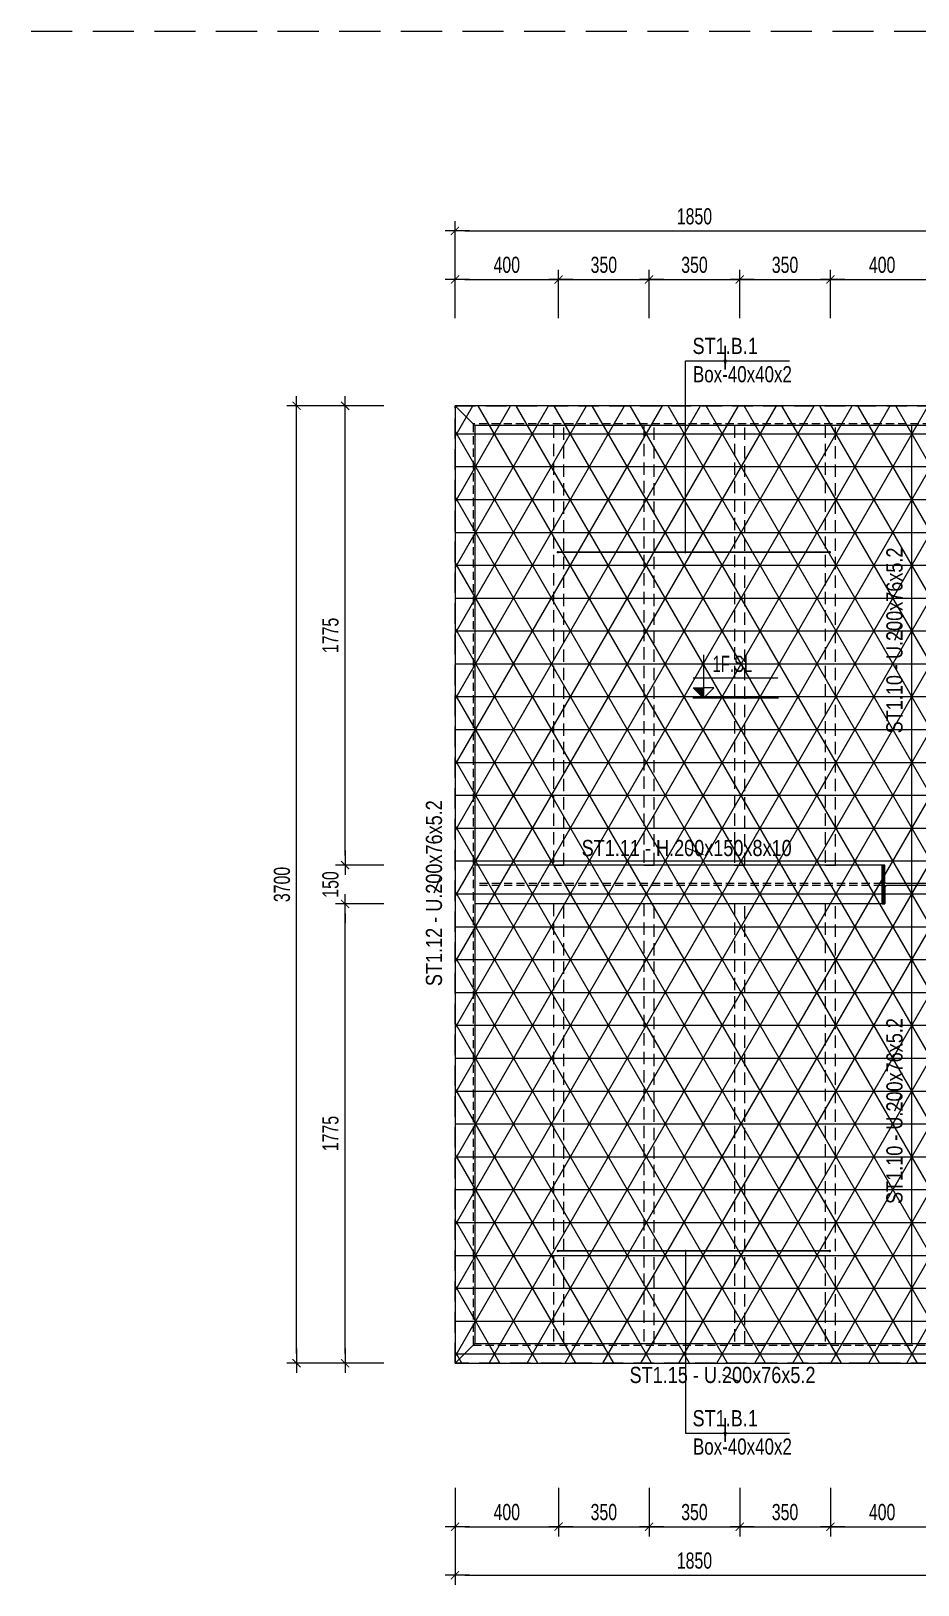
# Model space of a CAD drawing. Header units: millimetres. Extents: x 80771 to 163038, y -101774 to -59328.
# Drawn here: x 80771 to 84197, y -71657 to -65653 of the extents above; entities that cross this region are included whole.
import ezdxf
from ezdxf.enums import TextEntityAlignment as Align

# ---------------------------------------------------------------- set-up
doc = ezdxf.new("R2010")
doc.units = ezdxf.units.MM
doc.linetypes.add('HIDDEN2', pattern=[4.7625, 3.175, -1.5875])
for name, color, linetype, lineweight in [('$0$NDC_S_ANNO', 7, 'Continuous', 20), ('$0$NDC_S_DIM', 1, 'Continuous', 15), ('NDC_S-ANNO', 7, 'Continuous', 20), ('NDC_S-BEAM-NAME-VERT', 7, 'Continuous', 20), ('NDC_S-BEAM-STEL', 30, 'HIDDEN2', 18), ('NDC_S-COLS-STEL', 2, 'Continuous', 20), ('NDC_S-DIMS', 1, 'Continuous', 15), ('NDC_S-HIDN', 8, 'HIDDEN2', 13), ('NDC_S-TEXT-SYMB', 7, 'Continuous', 20), ('NDC_S-TEXT-VIE', 7, 'Continuous', 20), ('NDC_S_ANNO', 7, 'Continuous', 20), ('NDC_S_BEAM NAME', 7, 'Continuous', 9), ('NDC_S_CONTINUOUS', 3, 'Continuous', 20), ('NDC_S_DIM', 1, 'Continuous', 15), ('NDC_S_HATCH MATERIAL', 8, 'Continuous', 13), ('NDC_S_HIDDEN', 8, 'HIDDEN2', 13), ('NDC_S_TEXT SYMBOL', 7, 'Continuous', 20)]:
    doc.layers.add(name, color=color, linetype=linetype, lineweight=lineweight)
doc.styles.add('$0$ARIAL', font='arial.ttf', dxfattribs={"width": 0.8})
doc.styles.add('$0$NDC_DIM', font='', dxfattribs={"width": 0.75})
doc.styles.add('ARIAL', font='arial.ttf', dxfattribs={"width": 0.8})
doc.styles.add('NDC_ANNO', font='', dxfattribs={"width": 0.8})
doc.styles.add('NDC_ARIAL', font='arial.ttf', dxfattribs={"width": 0.85})
doc.styles.add('NDC_DIM', font='', dxfattribs={"width": 0.75})
doc.styles.get('$0$NDC_DIM').set_extended_font_data('Dotum')
doc.styles.get('NDC_ANNO').set_extended_font_data('Dotum')
doc.styles.get('NDC_DIM').set_extended_font_data('Dotum')
doc.dimstyles.new('$0$NDC_dim_iso', dxfattribs={"dimtxt": 2.5, "dimasz": 1, "dimexe": 1.5, "dimexo": 2.5, "dimgap": 1, "dimtad": 1, "dimdec": 0, "dimzin": 0, "dimdsep": 46, "dimtxsty": '$0$NDC_DIM', "dimblk": '$0$DIMMARK', "dimcen": 0.09, "dimdle": 1.2, "dimclrd": 1, "dimclre": 1, "dimclrt": 3, "dimadec": 0, "dimazin": 0, "dimtfac": 1, "dimtdec": 0, "dimtix": 1, "dimtofl": 0, "dimtmove": 0, "dimatfit": 3, "dimfxl": 8, "dimfxlon": 1, "dimtolj": 1, "dimtzin": 0, "dimarcsym": 0})
doc.dimstyles.new('NDC_dim_25', dxfattribs={"dimscale": 25, "dimtxt": 2.5, "dimasz": 1.5, "dimexe": 1.5, "dimexo": 2.5, "dimgap": 1, "dimtad": 1, "dimdec": 0, "dimrnd": 0.001, "dimzin": 0, "dimdsep": 46, "dimtxsty": 'NDC_DIM', "dimblk": 'DIMMARK', "dimcen": 0, "dimdle": 1.2, "dimclrd": 256, "dimclre": 256, "dimclrt": 3, "dimadec": 0, "dimazin": 0, "dimtfac": 1, "dimtdec": 0, "dimtix": 1, "dimtofl": 0, "dimtmove": 2, "dimatfit": 3, "dimfxl": 6, "dimfxlon": 1, "dimtolj": 1, "dimtzin": 0, "dimlwd": -1, "dimlwe": -1, "dimarcsym": 0})
doc.dimstyles.new('NDC_dim_iso', dxfattribs={"dimtxt": 2.5, "dimasz": 1.5, "dimexe": 1.5, "dimexo": 1.5, "dimgap": 1, "dimtad": 1, "dimdec": 0, "dimrnd": 0.001, "dimzin": 0, "dimdsep": 46, "dimtxsty": 'NDC_DIM', "dimblk": 'DIMMARK', "dimcen": 0, "dimdle": 1.2, "dimclrd": 256, "dimclre": 256, "dimclrt": 3, "dimadec": 0, "dimazin": 0, "dimtfac": 1, "dimtdec": 0, "dimtix": 1, "dimtofl": 0, "dimtmove": 2, "dimatfit": 3, "dimfxl": 6, "dimfxlon": 1, "dimtolj": 1, "dimtzin": 0, "dimlwd": -1, "dimlwe": -1, "dimarcsym": 0})

# ---------------------------------------------------------------- blocks, each defined once
blk = doc.blocks.new('*U99')
for p, q in [((0.65, 7.48), (-1.87, 7.48)), ((0.93, 7.2), (0.93, 0.67)), ((1.24, 7.2), (1.24, 0.67)), ((1.52, 7.48), (4.04, 7.48)), ((0.65, 0.39), (-1.87, 0.39)), ((1.52, 0.39), (4.04, 0.39))]:
    blk.add_line(p, q)
for points in [[(4.04, 7.48), (4.04, 7.87), (-1.87, 7.87), (-1.87, 7.48)], [(-1.87, 0.39), (-1.87, 0), (4.04, 0), (4.04, 0.39)]]:
    blk.add_lwpolyline(points)
for centre, start, end in [((0.65, 7.2), 360, 450), ((1.52, 7.2), 90, 180), ((0.65, 0.67), 270, 360), ((1.52, 0.67), 180, 270)]:
    blk.add_arc(centre, 0.276, start, end)
blk = doc.blocks.new('DIMMARK')
at = {"layer": 'NDC_S_DIM', "color": 1}
blk.add_line((-1.5, 0), (1, 0), dxfattribs=at)
at = {"layer": 'NDC_S_DIM', "color": 2, "const_width": 0.1}
blk.add_lwpolyline([(-0.42, -0.42), (0.42, 0.42)], dxfattribs=at)
blk = doc.blocks.new('*D588')
at = {"layer": 'Defpoints', "color": 0, "transparency": 16777216}
for p in [(82408.6, -70800.6), (84258.6, -70800.6), (84258.6, -71619.8)]:
    blk.add_point(p, dxfattribs=at)
at = {"layer": 'NDC_S_DIM', "transparency": 16777216}
for p, q in [((82408.6, -71469.8), (82408.6, -71657.3)), ((84258.6, -71469.8), (84258.6, -71657.3)), ((82446.1, -71619.8), (84221.1, -71619.8))]:
    blk.add_line(p, q, dxfattribs=at)
at = {"layer": 'NDC_S_DIM', "transparency": 16777216, "xscale": 37.5, "yscale": 37.5, "zscale": 37.5, "rotation": 180}
blk.add_blockref('DIMMARK', (82408.6, -71619.8), dxfattribs=at)
at = {"layer": 'NDC_S_DIM', "transparency": 16777216, "xscale": 37.5, "yscale": 37.5, "zscale": 37.5}
blk.add_blockref('DIMMARK', (84258.6, -71619.8), dxfattribs=at)
at = {"layer": 'NDC_S_DIM', "color": 3, "transparency": 16777216, "insert": (83333.6, -71563.6), "char_height": 62.5, "attachment_point": 5, "style": 'NDC_DIM'}
blk.add_mtext('\\A1;1850', dxfattribs=at)
blk = doc.blocks.new('*D591')
at = {"layer": 'Defpoints', "color": 0, "transparency": 16777216}
for p in [(82408.6, -70800.6), (82808.6, -70800.6), (82808.6, -71432.3)]:
    blk.add_point(p, dxfattribs=at)
at = {"layer": 'NDC_S_DIM', "transparency": 16777216}
for p, q in [((82408.6, -71282.3), (82408.6, -71469.8)), ((82808.6, -71282.3), (82808.6, -71469.8)), ((82446.1, -71432.3), (82771.1, -71432.3))]:
    blk.add_line(p, q, dxfattribs=at)
at = {"layer": 'NDC_S_DIM', "transparency": 16777216, "xscale": 37.5, "yscale": 37.5, "zscale": 37.5, "rotation": 180}
blk.add_blockref('DIMMARK', (82408.6, -71432.3), dxfattribs=at)
at = {"layer": 'NDC_S_DIM', "transparency": 16777216, "xscale": 37.5, "yscale": 37.5, "zscale": 37.5}
blk.add_blockref('DIMMARK', (82808.6, -71432.3), dxfattribs=at)
at = {"layer": 'NDC_S_DIM', "color": 3, "transparency": 16777216, "insert": (82608.6, -71376.1), "char_height": 62.5, "attachment_point": 5, "style": 'NDC_DIM'}
blk.add_mtext('\\A1;400', dxfattribs=at)
blk = doc.blocks.new('*D592')
at = {"layer": 'Defpoints', "color": 0, "transparency": 16777216}
for p in [(82808.6, -70800.6), (83158.6, -70800.6), (83158.6, -71432.3)]:
    blk.add_point(p, dxfattribs=at)
at = {"layer": 'NDC_S_DIM', "transparency": 16777216}
for p, q in [((82808.6, -71282.3), (82808.6, -71469.8)), ((83158.6, -71282.3), (83158.6, -71469.8)), ((82846.1, -71432.3), (83121.1, -71432.3))]:
    blk.add_line(p, q, dxfattribs=at)
at = {"layer": 'NDC_S_DIM', "transparency": 16777216, "xscale": 37.5, "yscale": 37.5, "zscale": 37.5, "rotation": 180}
blk.add_blockref('DIMMARK', (82808.6, -71432.3), dxfattribs=at)
at = {"layer": 'NDC_S_DIM', "transparency": 16777216, "xscale": 37.5, "yscale": 37.5, "zscale": 37.5}
blk.add_blockref('DIMMARK', (83158.6, -71432.3), dxfattribs=at)
at = {"layer": 'NDC_S_DIM', "color": 3, "transparency": 16777216, "insert": (82983.6, -71376.1), "char_height": 62.5, "attachment_point": 5, "style": 'NDC_DIM'}
blk.add_mtext('\\A1;350', dxfattribs=at)
blk = doc.blocks.new('*D593')
at = {"layer": 'Defpoints', "color": 0, "transparency": 16777216}
for p in [(83158.6, -70800.6), (83508.6, -70800.6), (83508.6, -71432.3)]:
    blk.add_point(p, dxfattribs=at)
at = {"layer": 'NDC_S_DIM', "transparency": 16777216}
for p, q in [((83158.6, -71282.3), (83158.6, -71469.8)), ((83508.6, -71282.3), (83508.6, -71469.8)), ((83196.1, -71432.3), (83471.1, -71432.3))]:
    blk.add_line(p, q, dxfattribs=at)
at = {"layer": 'NDC_S_DIM', "transparency": 16777216, "xscale": 37.5, "yscale": 37.5, "zscale": 37.5, "rotation": 180}
blk.add_blockref('DIMMARK', (83158.6, -71432.3), dxfattribs=at)
at = {"layer": 'NDC_S_DIM', "transparency": 16777216, "xscale": 37.5, "yscale": 37.5, "zscale": 37.5}
blk.add_blockref('DIMMARK', (83508.6, -71432.3), dxfattribs=at)
at = {"layer": 'NDC_S_DIM', "color": 3, "transparency": 16777216, "insert": (83333.6, -71376.1), "char_height": 62.5, "attachment_point": 5, "style": 'NDC_DIM'}
blk.add_mtext('\\A1;350', dxfattribs=at)
blk = doc.blocks.new('*D594')
at = {"layer": 'Defpoints', "color": 0, "transparency": 16777216}
for p in [(83508.6, -70800.6), (83858.6, -70800.6), (83858.6, -71432.3)]:
    blk.add_point(p, dxfattribs=at)
at = {"layer": 'NDC_S_DIM', "transparency": 16777216}
for p, q in [((83508.6, -71282.3), (83508.6, -71469.8)), ((83858.6, -71282.3), (83858.6, -71469.8)), ((83546.1, -71432.3), (83821.1, -71432.3))]:
    blk.add_line(p, q, dxfattribs=at)
at = {"layer": 'NDC_S_DIM', "transparency": 16777216, "xscale": 37.5, "yscale": 37.5, "zscale": 37.5, "rotation": 180}
blk.add_blockref('DIMMARK', (83508.6, -71432.3), dxfattribs=at)
at = {"layer": 'NDC_S_DIM', "transparency": 16777216, "xscale": 37.5, "yscale": 37.5, "zscale": 37.5}
blk.add_blockref('DIMMARK', (83858.6, -71432.3), dxfattribs=at)
at = {"layer": 'NDC_S_DIM', "color": 3, "transparency": 16777216, "insert": (83683.6, -71376.1), "char_height": 62.5, "attachment_point": 5, "style": 'NDC_DIM'}
blk.add_mtext('\\A1;350', dxfattribs=at)
blk = doc.blocks.new('*D595')
at = {"layer": 'Defpoints', "color": 0, "transparency": 16777216}
for p in [(83858.6, -70800.6), (84258.6, -70800.6), (84258.6, -71432.3)]:
    blk.add_point(p, dxfattribs=at)
at = {"layer": 'NDC_S_DIM', "transparency": 16777216}
for p, q in [((83858.6, -71282.3), (83858.6, -71469.8)), ((84258.6, -71282.3), (84258.6, -71469.8)), ((83896.1, -71432.3), (84221.1, -71432.3))]:
    blk.add_line(p, q, dxfattribs=at)
at = {"layer": 'NDC_S_DIM', "transparency": 16777216, "xscale": 37.5, "yscale": 37.5, "zscale": 37.5, "rotation": 180}
blk.add_blockref('DIMMARK', (83858.6, -71432.3), dxfattribs=at)
at = {"layer": 'NDC_S_DIM', "transparency": 16777216, "xscale": 37.5, "yscale": 37.5, "zscale": 37.5}
blk.add_blockref('DIMMARK', (84258.6, -71432.3), dxfattribs=at)
at = {"layer": 'NDC_S_DIM', "color": 3, "transparency": 16777216, "insert": (84058.6, -71376.1), "char_height": 62.5, "attachment_point": 5, "style": 'NDC_DIM'}
blk.add_mtext('\\A1;400', dxfattribs=at)
blk = doc.blocks.new('*D613')
at = {"layer": 'Defpoints', "color": 0, "transparency": 16777216}
for p in [(81984, -69025.6), (82408.6, -69025.6), (82408.6, -70800.6)]:
    blk.add_point(p, dxfattribs=at)
at = {"layer": 'NDC_S_DIM', "transparency": 16777216}
for p, q in [((82134, -69025.6), (81946.5, -69025.6)), ((81984, -70763.1), (81984, -69063.1)), ((82134, -70800.6), (81946.5, -70800.6))]:
    blk.add_line(p, q, dxfattribs=at)
at = {"layer": 'NDC_S_DIM', "transparency": 16777216, "xscale": 37.5, "yscale": 37.5, "zscale": 37.5}
for p, rotation in [((81984, -69025.6), 90), ((81984, -70800.6), 270)]:
    blk.add_blockref('DIMMARK', p, dxfattribs=dict(at, rotation=rotation))
at = {"layer": 'NDC_S_DIM', "color": 3, "transparency": 16777216, "insert": (81927.7, -69913.1), "char_height": 62.5, "attachment_point": 5, "rotation": 90, "style": 'NDC_DIM'}
blk.add_mtext('\\A1;1775', dxfattribs=at)
blk = doc.blocks.new('*D614')
at = {"layer": 'Defpoints', "color": 0, "transparency": 16777216}
for p in [(81984, -68875.6), (82408.6, -68875.6), (82408.6, -69025.6)]:
    blk.add_point(p, dxfattribs=at)
at = {"layer": 'NDC_S_DIM', "transparency": 16777216}
for p, q in [((81984, -68838.1), (81984, -68800.6)), ((82134, -68875.6), (81946.5, -68875.6)), ((82134, -69025.6), (81946.5, -69025.6)), ((81984, -69063.1), (81984, -69100.6))]:
    blk.add_line(p, q, dxfattribs=at)
at = {"layer": 'NDC_S_DIM', "transparency": 16777216, "xscale": 37.5, "yscale": 37.5, "zscale": 37.5}
for p, rotation in [((81984, -68875.6), 270), ((81984, -69025.6), 90)]:
    blk.add_blockref('DIMMARK', p, dxfattribs=dict(at, rotation=rotation))
at = {"layer": 'NDC_S_DIM', "color": 3, "transparency": 16777216, "insert": (81927.7, -68950.6), "char_height": 62.5, "attachment_point": 5, "rotation": 90, "style": 'NDC_DIM'}
blk.add_mtext('\\A1;150', dxfattribs=at)
blk = doc.blocks.new('*D615')
at = {"layer": 'Defpoints', "color": 0, "transparency": 16777216}
for p in [(81984, -67100.6), (82408.6, -67100.6), (82408.6, -68875.6)]:
    blk.add_point(p, dxfattribs=at)
at = {"layer": 'NDC_S_DIM', "transparency": 16777216}
for p, q in [((82134, -67100.6), (81946.5, -67100.6)), ((81984, -68838.1), (81984, -67138.1)), ((82134, -68875.6), (81946.5, -68875.6))]:
    blk.add_line(p, q, dxfattribs=at)
at = {"layer": 'NDC_S_DIM', "transparency": 16777216, "xscale": 37.5, "yscale": 37.5, "zscale": 37.5}
for p, rotation in [((81984, -67100.6), 90), ((81984, -68875.6), 270)]:
    blk.add_blockref('DIMMARK', p, dxfattribs=dict(at, rotation=rotation))
at = {"layer": 'NDC_S_DIM', "color": 3, "transparency": 16777216, "insert": (81927.7, -67988.1), "char_height": 62.5, "attachment_point": 5, "rotation": 90, "style": 'NDC_DIM'}
blk.add_mtext('\\A1;1775', dxfattribs=at)
blk = doc.blocks.new('*D616')
at = {"layer": 'Defpoints', "color": 0, "transparency": 16777216}
for p in [(81796.5, -67100.6), (82408.6, -67100.6), (82408.6, -70800.6)]:
    blk.add_point(p, dxfattribs=at)
at = {"layer": 'NDC_S_DIM', "transparency": 16777216}
for p, q in [((81946.5, -67100.6), (81759, -67100.6)), ((81796.5, -70763.1), (81796.5, -67138.1)), ((81946.5, -70800.6), (81759, -70800.6))]:
    blk.add_line(p, q, dxfattribs=at)
at = {"layer": 'NDC_S_DIM', "transparency": 16777216, "xscale": 37.5, "yscale": 37.5, "zscale": 37.5}
for p, rotation in [((81796.5, -67100.6), 90), ((81796.5, -70800.6), 270)]:
    blk.add_blockref('DIMMARK', p, dxfattribs=dict(at, rotation=rotation))
at = {"layer": 'NDC_S_DIM', "color": 3, "transparency": 16777216, "insert": (81740.2, -68950.6), "char_height": 62.5, "attachment_point": 5, "rotation": 90, "style": 'NDC_DIM'}
blk.add_mtext('\\A1;3700', dxfattribs=at)
blk = doc.blocks.new('*D617')
at = {"layer": 'Defpoints', "color": 0, "transparency": 16777216}
for p in [(84258.6, -66425.1), (82408.6, -67100.6), (84258.6, -67100.6)]:
    blk.add_point(p, dxfattribs=at)
at = {"layer": 'NDC_S_DIM', "transparency": 16777216}
for p, q in [((82408.6, -66575.1), (82408.6, -66387.6)), ((84258.6, -66575.1), (84258.6, -66387.6)), ((82446.1, -66425.1), (84221.1, -66425.1))]:
    blk.add_line(p, q, dxfattribs=at)
at = {"layer": 'NDC_S_DIM', "transparency": 16777216, "xscale": 37.5, "yscale": 37.5, "zscale": 37.5, "rotation": 180}
blk.add_blockref('DIMMARK', (82408.6, -66425.1), dxfattribs=at)
at = {"layer": 'NDC_S_DIM', "transparency": 16777216, "xscale": 37.5, "yscale": 37.5, "zscale": 37.5}
blk.add_blockref('DIMMARK', (84258.6, -66425.1), dxfattribs=at)
at = {"layer": 'NDC_S_DIM', "color": 3, "transparency": 16777216, "insert": (83333.6, -66368.8), "char_height": 62.5, "attachment_point": 5, "style": 'NDC_DIM'}
blk.add_mtext('\\A1;1850', dxfattribs=at)
blk = doc.blocks.new('*D620')
at = {"layer": 'Defpoints', "color": 0, "transparency": 16777216}
for p in [(82808.6, -66612.6), (82408.6, -67100.6), (82808.6, -67100.6)]:
    blk.add_point(p, dxfattribs=at)
at = {"layer": 'NDC_S_DIM', "transparency": 16777216}
for p, q in [((82408.6, -66762.6), (82408.6, -66575.1)), ((82808.6, -66762.6), (82808.6, -66575.1)), ((82446.1, -66612.6), (82771.1, -66612.6))]:
    blk.add_line(p, q, dxfattribs=at)
at = {"layer": 'NDC_S_DIM', "transparency": 16777216, "xscale": 37.5, "yscale": 37.5, "zscale": 37.5, "rotation": 180}
blk.add_blockref('DIMMARK', (82408.6, -66612.6), dxfattribs=at)
at = {"layer": 'NDC_S_DIM', "transparency": 16777216, "xscale": 37.5, "yscale": 37.5, "zscale": 37.5}
blk.add_blockref('DIMMARK', (82808.6, -66612.6), dxfattribs=at)
at = {"layer": 'NDC_S_DIM', "color": 3, "transparency": 16777216, "insert": (82608.6, -66556.3), "char_height": 62.5, "attachment_point": 5, "style": 'NDC_DIM'}
blk.add_mtext('\\A1;400', dxfattribs=at)
blk = doc.blocks.new('*D621')
at = {"layer": 'Defpoints', "color": 0, "transparency": 16777216}
for p in [(83158.6, -66612.6), (82808.6, -67100.6), (83158.6, -67100.6)]:
    blk.add_point(p, dxfattribs=at)
at = {"layer": 'NDC_S_DIM', "transparency": 16777216}
for p, q in [((82808.6, -66762.6), (82808.6, -66575.1)), ((83158.6, -66762.6), (83158.6, -66575.1)), ((82846.1, -66612.6), (83121.1, -66612.6))]:
    blk.add_line(p, q, dxfattribs=at)
at = {"layer": 'NDC_S_DIM', "transparency": 16777216, "xscale": 37.5, "yscale": 37.5, "zscale": 37.5, "rotation": 180}
blk.add_blockref('DIMMARK', (82808.6, -66612.6), dxfattribs=at)
at = {"layer": 'NDC_S_DIM', "transparency": 16777216, "xscale": 37.5, "yscale": 37.5, "zscale": 37.5}
blk.add_blockref('DIMMARK', (83158.6, -66612.6), dxfattribs=at)
at = {"layer": 'NDC_S_DIM', "color": 3, "transparency": 16777216, "insert": (82983.6, -66556.3), "char_height": 62.5, "attachment_point": 5, "style": 'NDC_DIM'}
blk.add_mtext('\\A1;350', dxfattribs=at)
blk = doc.blocks.new('*D622')
at = {"layer": 'Defpoints', "color": 0, "transparency": 16777216}
for p in [(83508.6, -66612.6), (83158.6, -67100.6), (83508.6, -67100.6)]:
    blk.add_point(p, dxfattribs=at)
at = {"layer": 'NDC_S_DIM', "transparency": 16777216}
for p, q in [((83158.6, -66762.6), (83158.6, -66575.1)), ((83508.6, -66762.6), (83508.6, -66575.1)), ((83196.1, -66612.6), (83471.1, -66612.6))]:
    blk.add_line(p, q, dxfattribs=at)
at = {"layer": 'NDC_S_DIM', "transparency": 16777216, "xscale": 37.5, "yscale": 37.5, "zscale": 37.5, "rotation": 180}
blk.add_blockref('DIMMARK', (83158.6, -66612.6), dxfattribs=at)
at = {"layer": 'NDC_S_DIM', "transparency": 16777216, "xscale": 37.5, "yscale": 37.5, "zscale": 37.5}
blk.add_blockref('DIMMARK', (83508.6, -66612.6), dxfattribs=at)
at = {"layer": 'NDC_S_DIM', "color": 3, "transparency": 16777216, "insert": (83333.6, -66556.3), "char_height": 62.5, "attachment_point": 5, "style": 'NDC_DIM'}
blk.add_mtext('\\A1;350', dxfattribs=at)
blk = doc.blocks.new('*D623')
at = {"layer": 'Defpoints', "color": 0, "transparency": 16777216}
for p in [(83858.6, -66612.6), (83508.6, -67100.6), (83858.6, -67100.6)]:
    blk.add_point(p, dxfattribs=at)
at = {"layer": 'NDC_S_DIM', "transparency": 16777216}
for p, q in [((83508.6, -66762.6), (83508.6, -66575.1)), ((83858.6, -66762.6), (83858.6, -66575.1)), ((83546.1, -66612.6), (83821.1, -66612.6))]:
    blk.add_line(p, q, dxfattribs=at)
at = {"layer": 'NDC_S_DIM', "transparency": 16777216, "xscale": 37.5, "yscale": 37.5, "zscale": 37.5, "rotation": 180}
blk.add_blockref('DIMMARK', (83508.6, -66612.6), dxfattribs=at)
at = {"layer": 'NDC_S_DIM', "transparency": 16777216, "xscale": 37.5, "yscale": 37.5, "zscale": 37.5}
blk.add_blockref('DIMMARK', (83858.6, -66612.6), dxfattribs=at)
at = {"layer": 'NDC_S_DIM', "color": 3, "transparency": 16777216, "insert": (83683.6, -66556.3), "char_height": 62.5, "attachment_point": 5, "style": 'NDC_DIM'}
blk.add_mtext('\\A1;350', dxfattribs=at)
blk = doc.blocks.new('*D624')
at = {"layer": 'Defpoints', "color": 0, "transparency": 16777216}
for p in [(84258.6, -66612.6), (83858.6, -67100.6), (84258.6, -67100.6)]:
    blk.add_point(p, dxfattribs=at)
at = {"layer": 'NDC_S_DIM', "transparency": 16777216}
for p, q in [((83858.6, -66762.6), (83858.6, -66575.1)), ((84258.6, -66762.6), (84258.6, -66575.1)), ((83896.1, -66612.6), (84221.1, -66612.6))]:
    blk.add_line(p, q, dxfattribs=at)
at = {"layer": 'NDC_S_DIM', "transparency": 16777216, "xscale": 37.5, "yscale": 37.5, "zscale": 37.5, "rotation": 180}
blk.add_blockref('DIMMARK', (83858.6, -66612.6), dxfattribs=at)
at = {"layer": 'NDC_S_DIM', "transparency": 16777216, "xscale": 37.5, "yscale": 37.5, "zscale": 37.5}
blk.add_blockref('DIMMARK', (84258.6, -66612.6), dxfattribs=at)
at = {"layer": 'NDC_S_DIM', "color": 3, "transparency": 16777216, "insert": (84058.6, -66556.3), "char_height": 62.5, "attachment_point": 5, "style": 'NDC_DIM'}
blk.add_mtext('\\A1;400', dxfattribs=at)
blk = doc.blocks.new('kata_block_CT')
at = {"layer": 'NDC_S_ANNO'}
blk.add_hatch(color=3, dxfattribs=at).paths.add_polyline_path([(0, 1.6), (-1.61, 1.6), (0, 0)])
at = {"layer": 'NDC_S_ANNO', "ltscale": 50}
h = blk.add_hatch(dxfattribs=at)
h.set_pattern_fill('ANSI31', color=256, scale=1.406, style=0)
h.paths.add_polyline_path([(0, 1.6), (0, 0), (1.61, 1.6)])
for p, q in [((-1.59, 3.14), (11.47, 3.14)), ((11.56, 0), (-1.64, 0))]:
    blk.add_line(p, q, dxfattribs=at)
for points in [[(0, 6.69), (0, 0)], [(0, 0), (-1.61, 1.6), (0, 1.6)], [(0, 0), (1.61, 1.6), (0, 1.6)]]:
    blk.add_lwpolyline(points, dxfattribs=at)
at = {"layer": 'NDC_S_ANNO', "color": 8, "ltscale": 50}
blk.add_lwpolyline([(0, 0), (-1.61, 1.6), (0, 1.6)], dxfattribs=at)
at = {"layer": 'NDC_S_TEXT SYMBOL', "color": 3, "style": 'NDC_ANNO', "width": 0.8}
blk.add_attdef('CT', (1.41, 4.07), '', height=2.5, dxfattribs=at)
blk = doc.blocks.new('$0$DIMMARK')
at = {"layer": '$0$NDC_S_DIM', "color": 1}
blk.add_line((-1.5, 0), (1, 0), dxfattribs=at)
at = {"layer": '$0$NDC_S_DIM', "color": 2, "const_width": 0.1}
blk.add_lwpolyline([(-0.42, -0.42), (0.42, 0.42)], dxfattribs=at)
blk = doc.blocks.new('*U6')
at = {"layer": '$0$NDC_S_ANNO', "ltscale": 0.8, "style": '$0$ARIAL', "width": 0.8, "flags": 1}
blk.add_attdef('CHU_THICH', text='', height=2.5, dxfattribs=at).set_placement((0, 0), align=Align.MIDDLE_CENTER)
at = {"layer": '$0$NDC_S_ANNO', "ltscale": 0.8, "style": '$0$ARIAL', "width": 0.8}
blk.add_attdef('TEN', text='', height=2.5, dxfattribs=at).set_placement((-2.58, 1.03), align=Align.MIDDLE_CENTER)
at = {"layer": 'Defpoints'}
blk.add_leader([(0, 0), (-2.58, 1.03)], dimstyle='$0$NDC_dim_iso', override={"dimgap": 0.625, "dimtad": 0}, dxfattribs=at)
blk = doc.blocks.new('*U9')
at = {"layer": 'NDC_S-ANNO', "ltscale": 0.8, "style": 'ARIAL', "width": 0.8}
blk.add_attdef('TEN', text='', height=2.5, dxfattribs=at).set_placement((0, 3.63), align=Align.MIDDLE_CENTER)
at = {"layer": 'NDC_S-ANNO', "ltscale": 0.8, "style": 'ARIAL', "width": 0.8, "flags": 1}
blk.add_attdef('CHU_THICH', text='', height=2.5, dxfattribs=at).set_placement((0, 0), align=Align.MIDDLE_CENTER)
at = {"layer": 'Defpoints'}
blk.add_leader([(0, 0), (0, 3.63)], dimstyle='NDC_dim_iso', override={"dimgap": 0.625, "dimtad": 0}, dxfattribs=at)

msp = doc.modelspace()

# ---------------------------------------------------------------- hatches: boundary and pattern name
at = {"layer": 'NDC_S_HATCH MATERIAL'}
h = msp.add_hatch(dxfattribs=at)
h.set_pattern_fill('NET3', color=256, scale=40)
h.set_pattern_definition([(0, (144226.01, -24663.83), (0, 127), []), (60, (144226.01, -24663.83), (-109.98523, 63.5), []), (120, (144226.01, -24663.83), (-109.98523, -63.5), [])])
h.paths.add_polyline_path([(82408.6, -67100.6), (84248.6, -67100.6), (84248.6, -70800.6), (82408.6, -70800.6)])
h = msp.add_hatch(dxfattribs=at)
h.set_pattern_fill('ANSI31', color=256)
h.set_pattern_definition([(45, (143222.1275, -24108.1976), (-2.24506403, 2.24506403), [])])
edge = h.paths.add_edge_path()
edge.add_line((84068.6, -69025.6), (84058.6, -69025.6))
edge.add_line((84058.6, -69025.6), (84058.6, -68875.6))
edge.add_line((84058.6, -68875.6), (84068.6, -68875.6))
edge = h.paths.add_edge_path()
edge.add_line((84241.6, -68954.6), (84075.6, -68954.6))
edge = h.paths.add_edge_path()
edge.add_line((84241.6, -68946.6), (84075.6, -68946.6))
edge = h.paths.add_edge_path(flags=16)
edge.add_line((84068.6, -68961.6), (84068.6, -69025.6))
edge = h.paths.add_edge_path()
edge.add_line((84248.6, -68961.6), (84248.6, -69025.6))
edge = h.paths.add_edge_path(flags=16)
edge.add_line((84068.6, -68939.6), (84068.6, -68875.6))
edge = h.paths.add_edge_path()
edge.add_line((84248.6, -68939.6), (84248.6, -68875.6))
edge = h.paths.add_edge_path()
edge.add_line((84248.6, -68875.6), (84258.6, -68875.6))
edge.add_line((84258.6, -68875.6), (84258.6, -69025.6))
edge.add_line((84258.6, -69025.6), (84248.6, -69025.6))
edge = h.paths.add_edge_path()
edge.add_arc((84075.6, -68961.6), 7.01, 90, 180)
edge = h.paths.add_edge_path()
edge.add_arc((84075.6, -68939.6), 7.01, 180, 270)
edge = h.paths.add_edge_path()
edge.add_arc((84241.6, -68961.6), 7.01, 0, 90)
edge = h.paths.add_edge_path()
edge.add_arc((84241.6, -68939.6), 7.01, 270, 360)

# ---------------------------------------------------------------- linework, layer by layer
at = {"layer": 'NDC_S-BEAM-STEL', "ltscale": 15}
for points in [[(82828.6, -67176.6), (82788.6, -67176.6), (82788.6, -68875.6), (82828.6, -68875.6)], [(83178.6, -67176.6), (83138.6, -67176.6), (83138.6, -68875.6), (83178.6, -68875.6)], [(83528.6, -67176.6), (83488.6, -67176.6), (83488.6, -68875.6), (83528.6, -68875.6)], [(83878.6, -67176.6), (83838.6, -67176.6), (83838.6, -68875.6), (83878.6, -68875.6)], [(82828.6, -69025.6), (82788.6, -69025.6), (82788.6, -70724.6), (82828.6, -70724.6)], [(83178.6, -69025.6), (83138.6, -69025.6), (83138.6, -70724.6), (83178.6, -70724.6)], [(83528.6, -69025.6), (83488.6, -69025.6), (83488.6, -70724.6), (83528.6, -70724.6)], [(83878.6, -69025.6), (83838.6, -69025.6), (83838.6, -70724.6), (83878.6, -70724.6)]]:
    msp.add_lwpolyline(points, close=True, dxfattribs=at)
at = {"layer": 'NDC_S-HIDN', "ltscale": 10}
for p, q in [((84058.6, -68946.6), (82484.6, -68946.6)), ((84058.6, -68954.6), (82484.6, -68954.6))]:
    msp.add_line(p, q, dxfattribs=at)
at = {"layer": 'NDC_S-HIDN', "ltscale": 25}
msp.add_lwpolyline([(82408.6, -67100.6), (84248.6, -67100.6), (84248.6, -70800.6), (82408.6, -70800.6)], close=True, dxfattribs=at)
at = {"layer": 'NDC_S-HIDN', "ltscale": 10}
msp.add_lwpolyline([(84418.2, -70730.6), (88438.6, -70730.6), (88438.6, -67170.6), (82478.6, -67170.6), (82478.6, -70730.6), (84248.6, -70730.6)], dxfattribs=at)
at = {"layer": 'NDC_S_CONTINUOUS'}
for p, q in [((82408.6, -67100.6), (82484.6, -67176.6)), ((84172.6, -67176.6), (84172.6, -70724.6)), ((84058.6, -68875.6), (82484.6, -68875.6)), ((84058.6, -69025.6), (82484.6, -69025.6)), ((82408.6, -70800.6), (82484.6, -70724.6))]:
    msp.add_line(p, q, dxfattribs=at)
for points in [[(84418.2, -70800.6), (88508.6, -70800.6), (88508.6, -67100.6), (82408.6, -67100.6), (82408.6, -70800.6), (84248.6, -70800.6)], [(84418.2, -70724.6), (88432.6, -70724.6), (88432.6, -67176.6), (82484.6, -67176.6), (82484.6, -70724.6), (84248.6, -70724.6)], [(84068.6, -68875.6), (84058.6, -68875.6), (84058.6, -69025.6), (84068.6, -69025.6)]]:
    msp.add_lwpolyline(points, dxfattribs=at)
at = {"layer": 'NDC_S_HIDDEN', "ltscale": 50}
msp.add_line((80770.9, -65652.7), (98701.5, -65652.7), dxfattribs=at)

# ---------------------------------------------------------------- block references
at = {"layer": 'NDC_S-ANNO'}
ref = msp.add_blockref('kata_block_CT', (83368.7, -68231), dxfattribs=dict(at, xscale=25, yscale=25, zscale=25))
ref.add_attrib('CT', '1F.SL', (83403.9, -68129.3), dxfattribs={"layer": 'NDC_S-TEXT-SYMB', "color": 3, "height": 62.5, "style": 'NDC_ANNO', "width": 0.7})
at = {"layer": 'NDC_S-BEAM-NAME-VERT', "xscale": 24.99999999999998, "yscale": 24.99999999999998, "zscale": 24.99999999999998}
for p in [(83452.4, -66960.1), (83452.4, -71103.9)]:
    msp.add_blockref('*U9', p, dxfattribs=at).add_auto_attribs({'TEN': 'ST1.B.1'})
at = {"layer": 'NDC_S-COLS-STEL', "xscale": -25.40000000000001, "yscale": 25.40000000000001, "zscale": 25.4, "rotation": 270}
msp.add_blockref('*U99', (84058.6, -68978.1), dxfattribs=at)
at = {"layer": 'NDC_S_BEAM NAME', "xscale": 25, "yscale": 25, "zscale": 25, "rotation": 90}
for p, values in [((84131.9, -67943), {'TEN': 'ST1.10 - U.200x76x5.2'}), ((82353, -68919.7), {'TEN': 'ST1.12 - U.200x76x5.2'}), ((84131.9, -69761.6), {'TEN': 'ST1.10 - U.200x76x5.2'})]:
    msp.add_blockref('*U6', p, dxfattribs=at).add_auto_attribs(values)
at = {"layer": 'NDC_S_BEAM NAME', "xscale": 25, "yscale": 25, "zscale": 25}
for p, values in [((83368.1, -68835.4), {'TEN': 'ST1.11 - H.200x150x8x10'}), ((83506.6, -70871.7), {'TEN': 'ST1.15 - U.200x76x5.2'})]:
    msp.add_blockref('*U6', p, dxfattribs=at).add_auto_attribs(values)

# ---------------------------------------------------------------- texts
at = {"layer": 'NDC_S-TEXT-VIE', "style": 'NDC_ARIAL', "width": 0.75}
for p in [(83327.9, -66978.7), (83327.9, -71122.6)]:
    msp.add_text('Box-40x40x2', height=62.5, dxfattribs=at).set_placement(p, align=Align.MIDDLE_LEFT)

# ---------------------------------------------------------------- dimensions: what is measured, and where the dimension line sits
at = {"layer": 'NDC_S_DIM'}
for base, p1, p2, picture, middle in [((84258.6, -66425.1), (82408.6, -67100.6), (84258.6, -67100.6), '*D617', (83333.6, -66368.8)), ((82808.6, -66612.6), (82408.6, -67100.6), (82808.6, -67100.6), '*D620', (82608.6, -66556.3)), ((83158.6, -66612.6), (82808.6, -67100.6), (83158.6, -67100.6), '*D621', (82983.6, -66556.3)), ((83508.6, -66612.6), (83158.6, -67100.6), (83508.6, -67100.6), '*D622', (83333.6, -66556.3)), ((83858.6, -66612.6), (83508.6, -67100.6), (83858.6, -67100.6), '*D623', (83683.6, -66556.3)), ((84258.6, -66612.6), (83858.6, -67100.6), (84258.6, -67100.6), '*D624', (84058.6, -66556.3)), ((84258.6, -71619.8), (82408.6, -70800.6), (84258.6, -70800.6), '*D588', (83333.6, -71563.6)), ((82808.6, -71432.3), (82408.6, -70800.6), (82808.6, -70800.6), '*D591', (82608.6, -71376.1)), ((83158.6, -71432.3), (82808.6, -70800.6), (83158.6, -70800.6), '*D592', (82983.6, -71376.1)), ((83508.6, -71432.3), (83158.6, -70800.6), (83508.6, -70800.6), '*D593', (83333.6, -71376.1)), ((83858.6, -71432.3), (83508.6, -70800.6), (83858.6, -70800.6), '*D594', (83683.6, -71376.1)), ((84258.6, -71432.3), (83858.6, -70800.6), (84258.6, -70800.6), '*D595', (84058.6, -71376.1))]:
    dim = msp.add_linear_dim(base=base, p1=p1, p2=p2, dimstyle='NDC_dim_25', dxfattribs=at)
    dim.commit()
    dim.dimension.update_dxf_attribs({"geometry": picture, "text_midpoint": middle})
for base, p1, p2, picture, middle in [((81796.5, -67100.6), (82408.6, -70800.6), (82408.6, -67100.6), '*D616', (81740.2, -68950.6)), ((81984, -67100.6), (82408.6, -68875.6), (82408.6, -67100.6), '*D615', (81927.7, -67988.1)), ((81984, -68875.6), (82408.6, -69025.6), (82408.6, -68875.6), '*D614', (81927.7, -68950.6)), ((81984, -69025.6), (82408.6, -70800.6), (82408.6, -69025.6), '*D613', (81927.7, -69913.1))]:
    dim = msp.add_linear_dim(base=base, p1=p1, p2=p2, angle=90, dimstyle='NDC_dim_25', dxfattribs=at)
    dim.commit()
    dim.dimension.update_dxf_attribs({"geometry": picture, "text_midpoint": middle})

# ---------------------------------------------------------------- leaders
at = {"layer": 'NDC_S-DIMS', "linetype": 'Continuous'}
for points, override in [([(83298.6, -67666.6), (83298.6, -66927), (83700.8, -66927)], {"dimgap": 1, "dimtad": 0, "dimldrblk": 'DotSmall'}), ([(82806.3, -67666.6), (83856.3, -67666.6)], {"dimtad": 0, "dimldrblk": 'DotSmall'}), ([(83856.3, -67666.6), (82806.3, -67666.6)], {"dimtad": 0, "dimldrblk": 'DotSmall'}), ([(82806.3, -70366.8), (83856.3, -70366.8)], {"dimtad": 0, "dimldrblk": 'DotSmall'}), ([(83856.3, -70366.8), (82806.3, -70366.8)], {"dimtad": 0, "dimldrblk": 'DotSmall'}), ([(83298.6, -70366.8), (83298.6, -71070.9), (83700.8, -71070.9)], {"dimgap": 1, "dimtad": 0, "dimldrblk": 'DotSmall'})]:
    msp.add_leader(points, dimstyle='NDC_dim_25', override=override, dxfattribs=at)

doc.saveas('drawing.dxf')
